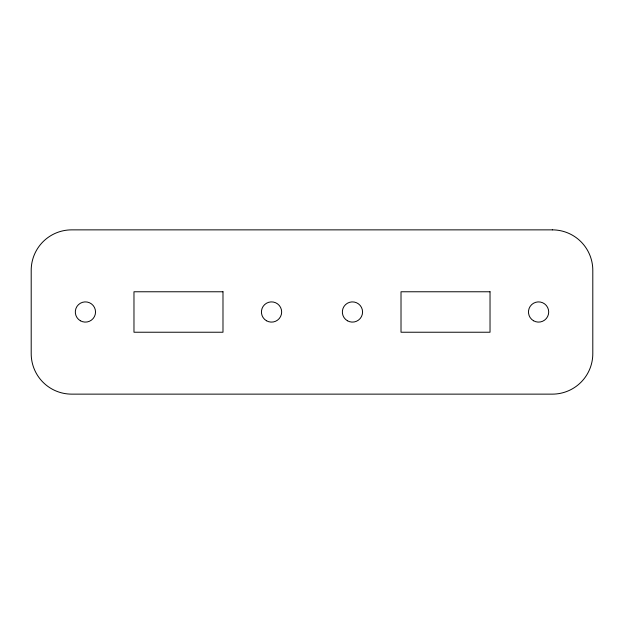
<?xml version="1.0" encoding="UTF-8"?>
<svg xmlns="http://www.w3.org/2000/svg" width="624" height="624" viewBox="0 0 624 624"><rect width="100%" height="100%" fill="white"/><g stroke="black" fill="none" stroke-linecap="round" stroke-linejoin="round"><path stroke-width="0.94" d="M552.341 229.866L71.659 229.866A40.459 40.459 0 0 0 31.2 270.325L31.2 353.675A40.459 40.459 0 0 0 71.659 394.134L552.341 394.134A40.459 40.459 0 0 0 592.8 353.675L592.8 270.325A40.459 40.459 0 0 0 552.341 229.866M222.986 291.767L133.973 291.767L133.973 332.233L222.986 332.233L222.986 291.767M490.027 291.767L401.014 291.767L401.014 332.233L490.027 332.233L490.027 291.767M80.363 320.759A10.117 10.117 0 0 0 95.534 312A10.117 10.117 0 0 0 80.363 303.241A10.117 10.117 0 0 0 80.363 320.759M266.479 320.759A10.117 10.117 0 0 0 281.658 312A10.117 10.117 0 0 0 266.479 303.241A10.117 10.117 0 0 0 266.479 320.759M347.404 320.759A10.117 10.117 0 0 0 362.575 312A10.117 10.117 0 0 0 347.404 303.241A10.117 10.117 0 0 0 347.404 320.759M533.528 320.759A10.117 10.117 0 0 0 548.699 312A10.117 10.117 0 0 0 533.528 303.241A10.117 10.117 0 0 0 533.528 320.759"/></g></svg>
